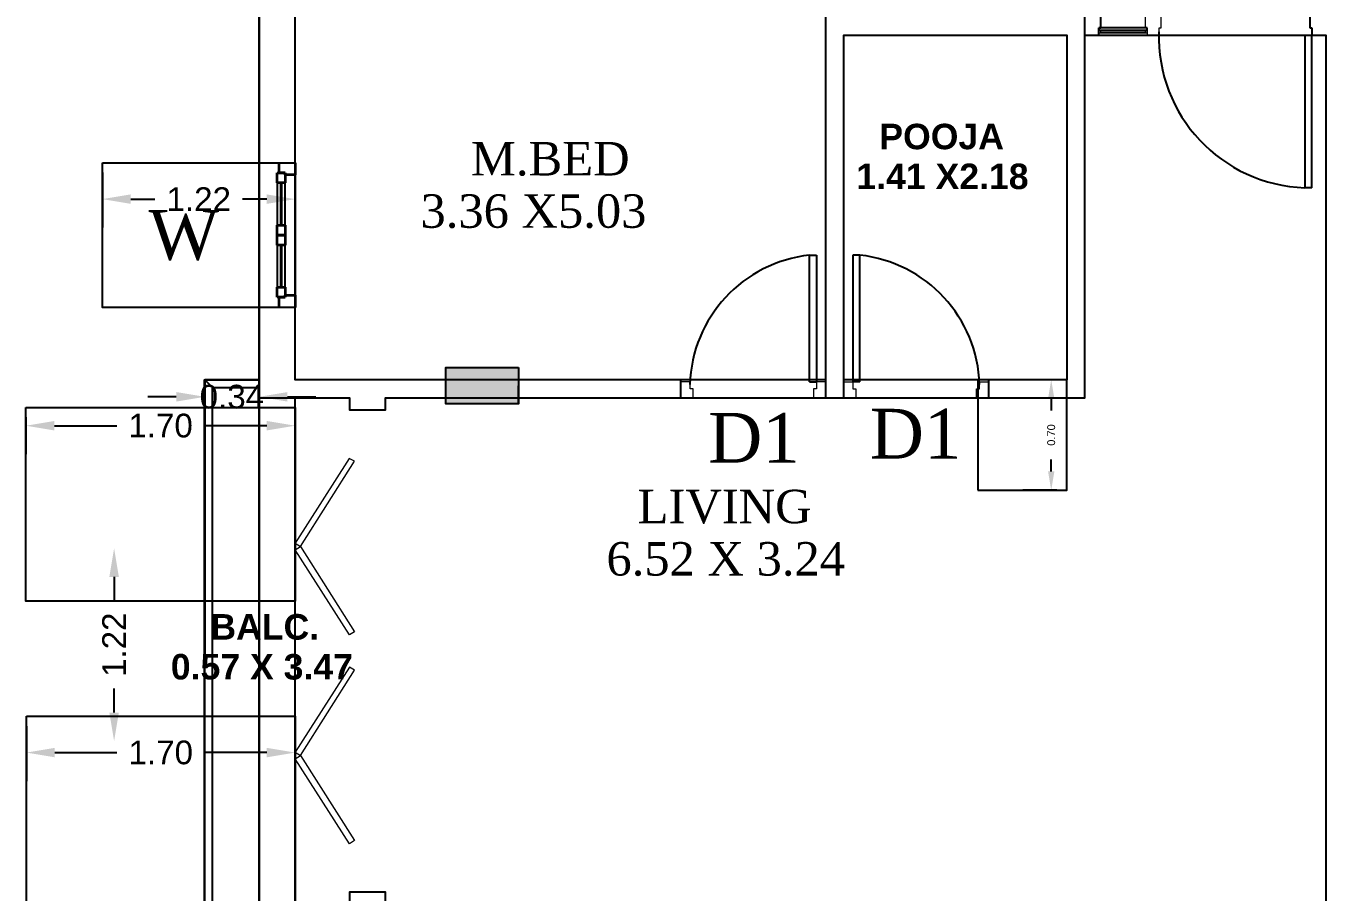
# Model space of a CAD drawing. Header units: metres. Extents: x 8742 to 14639, y -4028 to 1902.
# Drawn here: x 8768.93 to 8777.15, y 1848.27 to 1853.75 of the extents above; entities that cross this region are included whole.
import ezdxf

# ---------------------------------------------------------------- set-up
doc = ezdxf.new("R2010")
doc.units = ezdxf.units.M
for name, color, linetype in [('BLK_1_FLR_1_BALCONY_8', 5, 'Continuous'), ('BLK_1_FLR_1_BLT_UP_AREA', 3, 'Continuous'), ('BLK_1_FLR_1_CARPET_AREA', 3, 'Continuous'), ('BLK_1_FLR_1_REGULAR_ROOM_16', 1, 'Continuous'), ('BLK_1_FLR_1_REGULAR_ROOM_2', 1, 'Continuous'), ('BLK_1_FLR_1_REGULAR_ROOM_3', 1, 'Continuous'), ('BLK_1_FLR_1_ROOM_16_LIGHT_VENTILATION_1', 1, 'Continuous'), ('BLK_1_FLR_1_ROOM_2_LIGHT_VENTILATION_1', 1, 'Continuous'), ('BLK_1_FLR_1_ROOM_3_LIGHT_VENTILATION_1', 1, 'Continuous'), ('BLK_1_FLR_1_ROOM_3_LIGHT_VENTILATION_2', 1, 'Continuous'), ('BLK_1_FLR_1_UNITFA_1', 234, 'Continuous'), ('TEXT 1', 7, 'Continuous')]:
    doc.layers.add(name, color=color, linetype=linetype)
doc.styles.add('ANAND', font='times.ttf')
doc.styles.add('Arial_B_1', font='times.ttf', dxfattribs={"height": 0.5})
doc.styles.add('Arial_B_2', font='arialbd.ttf', dxfattribs={"height": 10.306118})
doc.styles.get("Standard").update_dxf_attribs({"font": 'arial.ttf'})
doc.dimstyles.get("Standard").update_dxf_attribs({"dimtxt": 0.15, "dimasz": 0.18, "dimexe": 0.18, "dimexo": 0.0625, "dimgap": 0.09, "dimtad": 0, "dimzin": 0, "dimdsep": 46, "dimtxsty": 'Standard', "dimcen": 0.09, "dimadec": 0, "dimazin": 0, "dimtfac": 1, "dimtofl": 0, "dimtmove": 0, "dimatfit": 3, "dimfxl": 0, "dimtolj": 1, "dimtzin": 0, "dimarcsym": 0})

# ---------------------------------------------------------------- blocks, each defined once
blk = doc.blocks.new('DOOR - DOOR-1658482-3_1ST_FLOOR')
at = {"lineweight": 18}
for p, q in [((-18, 2.25), (-15, 2.25)), ((-15.75, 0), (-15.75, -1.75)), ((-15, 0), (-15.75, 0)), ((-15, 2.25), (-15, 0)), ((15, 2.25), (18, 2.25)), ((15, 0), (15, 2.25)), ((15.75, 0), (15, 0)), ((15.75, -1.75), (15.75, 0)), ((-15.75, -1.75), (-18, -1.75)), ((18, -1.75), (15.75, -1.75))]:
    blk.add_line(p, q, dxfattribs=at)
for p, q in [((14, -1.75), (15.75, -1.75)), ((14, -1.75), (14, -33.25)), ((15.75, -33.25), (15.75, -1.75)), ((14, -33.25), (15.75, -33.25))]:
    blk.add_line(p, q)
blk.add_arc((17.63, 0), 33.45, 181.8015, 263.7709)
blk = doc.blocks.new('Main Door - Main Door-1701224-3_1ST_FLOOR')
for p, q in [((-26.5, 40.25), (-24.75, 40.25)), ((-26.5, 40.25), (-26.5, 2.25)), ((-24.75, 2.25), (-24.75, 40.25)), ((-26.5, 2.25), (-30, 2.25)), ((-24.75, 2.25), (-26.5, 2.25)), ((-26.5, 0.5), (-26.5, 2.25)), ((-26, 0.5), (-26.5, 0.5)), ((-26, -3.75), (-26, 0.5)), ((26.5, 2.25), (14.5, 2.25)), ((26.5, 1), (14.5, 1)), ((14.5, 1), (14.5, 0.5)), ((14.5, 0.5), (26.5, 0.5)), ((15, 1.7), (26, 1.7)), ((26.5, 0.5), (26, 0.5)), ((26, 0.5), (26, -3.75)), ((30, 2.25), (26.5, 2.25)), ((26.5, 2.25), (26.5, 0.5)), ((26.5, 0.5), (26.5, 1)), ((-30, -3.75), (-26, -3.75)), ((26, -3.75), (30, -3.75))]:
    blk.add_line(p, q)
at = {"lineweight": 18}
for p, q in [((11, 0.5), (11, -3.75)), ((11.5, 0.5), (11, 0.5)), ((14.5, 2.25), (11.5, 2.25)), ((11.5, 2.25), (11.5, 0.5)), ((14.5, 0.5), (14.5, 2.25)), ((15, 1.7), (14.5, 1.7)), ((14.5, 1.7), (14.5, 1)), ((14.5, 1), (15, 1)), ((15, 0.5), (14.5, 0.5)), ((15, 1), (15, 1.7)), ((15, -3.75), (15, 0.5)), ((26.5, 1.7), (26, 1.7)), ((26, 1.7), (26, 1)), ((26, 1), (26.5, 1)), ((26.5, 1), (26.5, 1.7)), ((11, -3.75), (15, -3.75))]:
    blk.add_line(p, q, dxfattribs=at)
blk.add_arc((-25.98, 2.71), 37.56, 358.1278, 88.1278)
blk = doc.blocks.new('W 1 - W 1-1209876-3_1ST_FLOOR')
at = {"lineweight": 35}
for p, q in [((-18, 4.5), (-15, 4.5)), ((-15, 4.5), (-15, 2.03)), ((15, 4.5), (18, 4.5)), ((15, 2.03), (15, 4.5)), ((-15.5, 0.5), (-18, 0.5)), ((-15.5, 0), (-15.5, 2.03)), ((-15.5, 2.03), (-13, 2.03)), ((-15, 2.03), (-15.5, 2.03)), ((-15.5, 2.03), (-15.5, 0.5)), ((-13, 2.03), (-13, 0)), ((-13, 1.01), (-2.5, 1.01)), ((-13, 0.99), (-13, 1.01)), ((-2.5, 0.99), (-13, 0.99)), ((-2.5, 0), (-2.5, 2.03)), ((-2.5, 2.03), (0, 2.03)), ((-2.5, 1.01), (-2.5, 0.99)), ((0, 0), (-2.5, 0)), ((0, 2.03), (0, 0)), ((0, 0), (0, 2.03)), ((0, 2.03), (2.5, 2.03)), ((2.5, 2.03), (2.5, 0)), ((2.5, 1.01), (13, 1.01)), ((2.5, 0.99), (2.5, 1.01)), ((13, 0.99), (2.5, 0.99)), ((13, 0), (13, 2.03)), ((13, 2.03), (15.5, 2.03)), ((13, 1.01), (13, 0.99)), ((15.5, 0), (13, 0)), ((15.5, 2.03), (15, 2.03)), ((15.5, 2.03), (15.5, 0)), ((15.5, 0.5), (15.5, 2.03)), ((18, 0.5), (15.5, 0.5)), ((-13, 0), (-15.5, 0)), ((2.5, 0), (0, 0))]:
    blk.add_line(p, q, dxfattribs=at)
for p, q in [((-2.5, 2.03), (-13, 2.03)), ((-13, 0), (-2.5, 0)), ((13, 2.03), (2.5, 2.03)), ((2.5, 0), (13, 0))]:
    blk.add_line(p, q)
blk = doc.blocks.new('DOOR - DOOR-1641842-3_1ST_FLOOR')
for p, q in [((14, 33.25), (15.75, 33.25)), ((14, 1.75), (14, 33.25)), ((15.75, 33.25), (15.75, 1.75)), ((14, 1.75), (15.75, 1.75))]:
    blk.add_line(p, q)
at = {"lineweight": 18}
for p, q in [((-15.75, 1.75), (-18, 1.75)), ((-15.75, 0), (-15.75, 1.75)), ((18, 1.75), (15.75, 1.75)), ((15.75, 1.75), (15.75, 0)), ((-18, -2.25), (-15, -2.25)), ((-15, 0), (-15.75, 0)), ((-15, -2.25), (-15, 0)), ((15.75, 0), (15, 0)), ((15, 0), (15, -2.25)), ((15, -2.25), (18, -2.25))]:
    blk.add_line(p, q, dxfattribs=at)
blk.add_arc((17.63, 0), 33.45, 96.2291, 178.1985)
blk = doc.blocks.new('M_Bifold-4 Panel - 1830 x 2134mm 2-1742138-3_1ST_FLOOR')
at = {"lineweight": 18}
for p, q in [((-48.02, 4.49), (-26.82, 17.97)), ((-26.01, 16.7), (-47.21, 3.23)), ((-26.82, 17.97), (-26.01, 16.7)), ((-25.21, 17.97), (-26.01, 16.7)), ((-26.01, 16.7), (-4.81, 3.23)), ((-4, 4.49), (-25.21, 17.97)), ((4, 4.49), (25.2, 17.97)), ((26.01, 16.7), (4.8, 3.23)), ((25.2, 17.97), (26.01, 16.7)), ((26.82, 17.97), (26.02, 16.7)), ((26.02, 16.7), (47.22, 3.23)), ((47.93, 4.55), (26.82, 17.97)), ((-47.21, 3.23), (-48.02, 4.49)), ((-4.81, 3.23), (-4, 4.49)), ((4.8, 3.23), (4, 4.49)), ((47.22, 3.23), (47.93, 4.55))]:
    blk.add_line(p, q, dxfattribs=at)
blk = doc.blocks.new('*D389')
at = {"layer": 'BLK_1_FLR_1_ROOM_3_LIGHT_VENTILATION_1', "color": 0, "lineweight": -2}
for p, q in [((8770.058, 1851.4519), (8770.058, 1851.226)), ((8770.4012, 1851.4519), (8770.4012, 1851.226)), ((8769.878, 1851.406), (8769.698, 1851.406)), ((8770.5812, 1851.406), (8770.7612, 1851.406))]:
    blk.add_line(p, q, dxfattribs=at)
at = {"layer": 'BLK_1_FLR_1_ROOM_3_LIGHT_VENTILATION_1', "color": 0}
for points in [[(8769.878, 1851.436), (8769.878, 1851.376), (8770.058, 1851.406)], [(8770.5812, 1851.436), (8770.5812, 1851.376), (8770.4012, 1851.406)]]:
    blk.add_solid(points, dxfattribs=at)
at = {"layer": 'Defpoints', "color": 0}
for p in [(8770.058, 1851.5144), (8770.4012, 1851.5144), (8770.4012, 1851.406)]:
    blk.add_point(p, dxfattribs=at)
at = {"layer": 'BLK_1_FLR_1_ROOM_3_LIGHT_VENTILATION_1', "color": 0, "insert": (8770.2296, 1851.406), "char_height": 0.15, "attachment_point": 5}
blk.add_mtext('\\A1;0.34', dxfattribs=at)
blk = doc.blocks.new('*D370')
at = {"layer": 'BLK_1_FLR_1_ROOM_2_LIGHT_VENTILATION_1', "color": 0, "lineweight": -2}
for p, q in [((8769.4102, 1852.8247), (8769.4102, 1852.4769)), ((8770.63, 1852.8247), (8770.63, 1852.4769)), ((8769.5902, 1852.6569), (8769.7431, 1852.6569)), ((8770.45, 1852.6569), (8770.2971, 1852.6569))]:
    blk.add_line(p, q, dxfattribs=at)
at = {"layer": 'BLK_1_FLR_1_ROOM_2_LIGHT_VENTILATION_1', "color": 0}
for points in [[(8769.5902, 1852.6869), (8769.5902, 1852.6269), (8769.4102, 1852.6569)], [(8770.45, 1852.6869), (8770.45, 1852.6269), (8770.63, 1852.6569)]]:
    blk.add_solid(points, dxfattribs=at)
at = {"layer": 'Defpoints', "color": 0}
for p in [(8769.4102, 1852.8872), (8770.63, 1852.8872), (8770.63, 1852.6569)]:
    blk.add_point(p, dxfattribs=at)
at = {"layer": 'BLK_1_FLR_1_ROOM_2_LIGHT_VENTILATION_1', "color": 0, "insert": (8770.0201, 1852.6569), "char_height": 0.15, "attachment_point": 5}
blk.add_mtext('\\A1;1.22', dxfattribs=at)
blk = doc.blocks.new('*D349')
at = {"layer": 'BLK_1_FLR_1_BALCONY_8', "color": 0, "lineweight": -2}
for p, q in [((8769.4846, 1850.2669), (8769.4846, 1850.1143)), ((8769.4846, 1849.4076), (8769.4846, 1849.5603))]:
    blk.add_line(p, q, dxfattribs=at)
at = {"layer": 'BLK_1_FLR_1_BALCONY_8', "color": 0}
for points in [[(8769.4546, 1850.2669), (8769.5146, 1850.2669), (8769.4846, 1850.4469)], [(8769.4546, 1849.4076), (8769.5146, 1849.4076), (8769.4846, 1849.2276)]]:
    blk.add_solid(points, dxfattribs=at)
at = {"layer": 'Defpoints', "color": 0}
for p in [(8769.4846, 1850.4469), (8770.0456, 1850.4469), (8770.0564, 1849.2276)]:
    blk.add_point(p, dxfattribs=at)
at = {"layer": 'BLK_1_FLR_1_BALCONY_8', "color": 0, "insert": (8769.4846, 1849.8373), "char_height": 0.15, "attachment_point": 5, "rotation": 90}
blk.add_mtext('\\A1;1.22', dxfattribs=at)
blk = doc.blocks.new('*D372')
at = {"layer": 'BLK_1_FLR_1_ROOM_16_LIGHT_VENTILATION_1', "color": 0, "lineweight": -2}
for p, q in [((8775.4485, 1851.5144), (8775.2327, 1851.5144)), ((8775.4127, 1851.3944), (8775.4127, 1851.3192)), ((8775.4127, 1850.9344), (8775.4127, 1851.0095)), ((8775.4485, 1850.8144), (8775.2327, 1850.8144))]:
    blk.add_line(p, q, dxfattribs=at)
at = {"layer": 'BLK_1_FLR_1_ROOM_16_LIGHT_VENTILATION_1', "color": 0}
for points in [[(8775.3927, 1851.3944), (8775.4327, 1851.3944), (8775.4127, 1851.5144)], [(8775.3927, 1850.9344), (8775.4327, 1850.9344), (8775.4127, 1850.8144)]]:
    blk.add_solid(points, dxfattribs=at)
at = {"layer": 'Defpoints', "color": 0}
for p in [(8775.4127, 1851.5144), (8775.511, 1851.5144), (8775.511, 1850.8144)]:
    blk.add_point(p, dxfattribs=at)
at = {"layer": 'BLK_1_FLR_1_ROOM_16_LIGHT_VENTILATION_1', "color": 0, "insert": (8775.4127, 1851.1644), "char_height": 0.05, "attachment_point": 5, "rotation": 90}
blk.add_mtext('\\A1;0.70', dxfattribs=at)
blk = doc.blocks.new('*D373')
at = {"layer": 'BLK_1_FLR_1_ROOM_3_LIGHT_VENTILATION_1', "color": 0, "lineweight": -2}
for p, q in [((8768.9296, 1849.3227), (8768.9296, 1848.9749)), ((8770.63, 1849.3227), (8770.63, 1848.9749)), ((8769.1096, 1849.1549), (8769.5023, 1849.1549)), ((8770.45, 1849.1549), (8770.0573, 1849.1549))]:
    blk.add_line(p, q, dxfattribs=at)
at = {"layer": 'BLK_1_FLR_1_ROOM_3_LIGHT_VENTILATION_1', "color": 0}
for points in [[(8769.1096, 1849.1849), (8769.1096, 1849.1249), (8768.9296, 1849.1549)], [(8770.45, 1849.1849), (8770.45, 1849.1249), (8770.63, 1849.1549)]]:
    blk.add_solid(points, dxfattribs=at)
at = {"layer": 'Defpoints', "color": 0}
for p in [(8768.9296, 1849.3852), (8770.63, 1849.3852), (8770.63, 1849.1549)]:
    blk.add_point(p, dxfattribs=at)
at = {"layer": 'BLK_1_FLR_1_ROOM_3_LIGHT_VENTILATION_1', "color": 0, "insert": (8769.7798, 1849.1549), "char_height": 0.15, "attachment_point": 5}
blk.add_mtext('\\A1;1.70', dxfattribs=at)
blk = doc.blocks.new('*D374')
at = {"layer": 'BLK_1_FLR_1_ROOM_3_LIGHT_VENTILATION_2', "color": 0, "lineweight": -2}
for p, q in [((8768.9272, 1851.2762), (8768.9272, 1851.0432)), ((8770.63, 1851.2762), (8770.63, 1851.0432)), ((8769.1072, 1851.2232), (8769.5011, 1851.2232)), ((8770.45, 1851.2232), (8770.0561, 1851.2232))]:
    blk.add_line(p, q, dxfattribs=at)
at = {"layer": 'BLK_1_FLR_1_ROOM_3_LIGHT_VENTILATION_2', "color": 0}
for points in [[(8769.1072, 1851.2532), (8769.1072, 1851.1932), (8768.9272, 1851.2232)], [(8770.45, 1851.2532), (8770.45, 1851.1932), (8770.63, 1851.2232)]]:
    blk.add_solid(points, dxfattribs=at)
at = {"layer": 'Defpoints', "color": 0}
for p in [(8768.9272, 1851.3387), (8770.63, 1851.3387), (8770.63, 1851.2232)]:
    blk.add_point(p, dxfattribs=at)
at = {"layer": 'BLK_1_FLR_1_ROOM_3_LIGHT_VENTILATION_2', "color": 0, "insert": (8769.7786, 1851.2232), "char_height": 0.15, "attachment_point": 5}
blk.add_mtext('\\A1;1.70', dxfattribs=at)

msp = doc.modelspace()

# ---------------------------------------------------------------- hatches: boundary and pattern name
h = msp.add_hatch(color=1)
h.dxf.hatch_style = 1
h.paths.add_polyline_path([(8772.0433, 1851.3618), (8772.0433, 1851.5918), (8771.5833, 1851.5918), (8771.5833, 1851.3618)])

# ---------------------------------------------------------------- linework, layer by layer
for p, q in [((8770.63, 1852.8872), (8770.63, 1856.5479)), ((8775.6254, 1851.4), (8775.6254, 1856.5479)), ((8770.4012, 1855.1751), (8770.4012, 1852.8872)), ((8773.9857, 1853.8096), (8773.9857, 1851.4)), ((8774.1001, 1851.4), (8774.1001, 1853.6952)), ((8774.1001, 1853.6952), (8775.511, 1853.6952)), ((8775.511, 1853.6952), (8775.511, 1851.5144)), ((8770.4012, 1852.8872), (8770.63, 1852.8872)), ((8770.4012, 1851.972), (8770.4012, 1852.8872)), ((8770.63, 1851.5144), (8770.63, 1852.8109)), ((8770.63, 1851.972), (8770.4012, 1851.972)), ((8770.4012, 1851.972), (8770.4012, 1851.4)), ((8770.057, 1851.5145), (8770.0561, 1848.044)), ((8770.4012, 1851.5144), (8770.058, 1851.5144)), ((8770.058, 1851.5144), (8770.108, 1851.4643)), ((8770.108, 1851.4643), (8770.4012, 1851.4643)), ((8770.108, 1848.0943), (8770.108, 1851.4643)), ((8773.0705, 1851.5144), (8770.63, 1851.5144)), ((8771.5833, 1851.5144), (8770.63, 1851.5144)), ((8772.0409, 1851.4762), (8772.0409, 1851.3618)), ((8773.0705, 1851.4), (8773.0705, 1851.5144)), ((8775.511, 1851.5144), (8775.0153, 1851.5144)), ((8775.0153, 1851.5144), (8775.0153, 1851.4)), ((8770.4012, 1851.4), (8770.9732, 1851.4)), ((8770.9732, 1851.4), (8770.9732, 1851.3231)), ((8771.202, 1851.4), (8771.5833, 1851.4)), ((8771.202, 1851.4), (8773.0705, 1851.4)), ((8771.202, 1851.3231), (8771.202, 1851.4)), ((8773.9857, 1851.4), (8774.1001, 1851.4)), ((8775.0153, 1851.4), (8775.6254, 1851.4)), ((8770.9732, 1851.3231), (8771.202, 1851.3231))]:
    msp.add_line(p, q)
for points in [[(8770.0561, 1848.044), (8770.057, 1851.5145), (8770.4012, 1851.5144), (8770.4012, 1851.5144), (8770.4012, 1856.7767), (8771.5833, 1856.7767), (8771.5833, 1859.2173), (8770.4012, 1859.2173), (8770.4012, 1864.4796)], [(8770.108, 1848.0943), (8770.108, 1851.4643), (8770.4012, 1851.4643), (8770.4012, 1851.4), (8770.9732, 1851.4), (8770.9732, 1851.3231), (8771.202, 1851.3231), (8771.202, 1851.4), (8773.0705, 1851.4), (8773.0705, 1851.5144), (8770.63, 1851.5144), (8770.63, 1856.5479)], [(8773.9857, 1853.8096), (8773.9857, 1851.4), (8774.1001, 1851.4), (8774.1001, 1853.6952), (8775.511, 1853.6952), (8775.511, 1851.5144), (8775.0153, 1851.5144), (8775.0153, 1851.4), (8775.6254, 1851.4), (8775.6254, 1856.5479)], [(8770.4012, 1851.5143), (8770.058, 1851.5144), (8770.0561, 1848.044), (8770.4012, 1848.0442), (8770.4012, 1851.5144)], [(8770.058, 1851.5144), (8770.4012, 1851.5144), (8770.4012, 1848.0442), (8770.0561, 1848.044), (8770.058, 1851.5144)]]:
    msp.add_lwpolyline(points)
for points in [[(8770.63, 1851.5144), (8770.63, 1856.5479), (8773.9857, 1856.5479), (8773.9857, 1851.5144)], [(8775.6254, 1853.6952), (8777.1507, 1853.6952), (8777.1507, 1845.68), (8773.795, 1845.68), (8773.795, 1847.129), (8773.795, 1848.1586), (8771.202, 1848.1586), (8771.202, 1848.2724), (8770.9732, 1848.2724), (8770.9732, 1848.1586), (8770.63, 1848.1586), (8770.63, 1851.4), (8770.9732, 1851.4), (8770.9732, 1851.3231), (8771.202, 1851.3231), (8771.202, 1851.4), (8775.6254, 1851.4)], [(8775.511, 1851.5144), (8774.1001, 1851.5144), (8774.1001, 1853.6952), (8775.511, 1853.6952)]]:
    msp.add_lwpolyline(points, close=True)
at = {"layer": 'BLK_1_FLR_1_BALCONY_8'}
msp.add_lwpolyline([(8770.4012, 1851.5143), (8770.058, 1851.5144), (8770.0561, 1848.044), (8770.4012, 1848.0442), (8770.4012, 1851.5144)], dxfattribs=at)
at = {"layer": 'BLK_1_FLR_1_BLT_UP_AREA', "color": 3}
msp.add_lwpolyline([(8770.0561, 1848.044), (8770.057, 1851.5145), (8770.4012, 1851.5144), (8770.4012, 1851.5144), (8770.4012, 1856.7767), (8771.5833, 1856.7767), (8771.5833, 1859.2173), (8770.4012, 1859.2173), (8770.4012, 1864.4796)], dxfattribs=at)
at = {"layer": 'BLK_1_FLR_1_CARPET_AREA', "color": 3}
for points in [[(8770.108, 1848.0943), (8770.108, 1851.4643), (8770.4012, 1851.4643), (8770.4012, 1851.4), (8770.9732, 1851.4), (8770.9732, 1851.3231), (8771.202, 1851.3231), (8771.202, 1851.4), (8773.0705, 1851.4), (8773.0705, 1851.5144), (8770.63, 1851.5144), (8770.63, 1856.5479)], [(8773.9857, 1853.8096), (8773.9857, 1851.4), (8774.1001, 1851.4), (8774.1001, 1853.6952), (8775.511, 1853.6952), (8775.511, 1851.5144), (8775.0153, 1851.5144), (8775.0153, 1851.4), (8775.6254, 1851.4), (8775.6254, 1856.5479)]]:
    msp.add_lwpolyline(points, dxfattribs=at)
at = {"layer": 'BLK_1_FLR_1_REGULAR_ROOM_16', "color": 1}
msp.add_lwpolyline([(8775.511, 1851.5144), (8774.1001, 1851.5144), (8774.1001, 1853.6952), (8775.511, 1853.6952)], close=True, dxfattribs=at)
at = {"layer": 'BLK_1_FLR_1_REGULAR_ROOM_2'}
msp.add_lwpolyline([(8770.63, 1851.5144), (8770.63, 1856.5479), (8773.9857, 1856.5479), (8773.9857, 1851.5144)], close=True, dxfattribs=at)
at = {"layer": 'BLK_1_FLR_1_REGULAR_ROOM_3'}
msp.add_lwpolyline([(8775.6254, 1853.6952), (8777.1507, 1853.6952), (8777.1507, 1845.68), (8773.795, 1845.68), (8773.795, 1847.129), (8773.795, 1848.1586), (8771.202, 1848.1586), (8771.202, 1848.2724), (8770.9732, 1848.2724), (8770.9732, 1848.1586), (8770.63, 1848.1586), (8770.63, 1851.4), (8770.9732, 1851.4), (8770.9732, 1851.3231), (8771.202, 1851.3231), (8771.202, 1851.4), (8775.6254, 1851.4)], close=True, dxfattribs=at)
at = {"layer": 'BLK_1_FLR_1_ROOM_16_LIGHT_VENTILATION_1'}
msp.add_lwpolyline([(8774.9485, 1850.8144), (8775.511, 1850.8144), (8775.511, 1851.5144), (8774.9485, 1851.5144)], close=True, dxfattribs=at)
at = {"layer": 'BLK_1_FLR_1_ROOM_2_LIGHT_VENTILATION_1'}
msp.add_lwpolyline([(8769.4102, 1852.8872), (8770.63, 1852.8872), (8770.63, 1851.972), (8769.4102, 1851.972), (8769.4102, 1852.8872)], dxfattribs=at)
at = {"layer": 'BLK_1_FLR_1_ROOM_3_LIGHT_VENTILATION_1'}
msp.add_lwpolyline([(8770.058, 1851.5144), (8770.4012, 1851.5144), (8770.4012, 1848.0442), (8770.0561, 1848.044), (8770.058, 1851.5144)], dxfattribs=at)
msp.add_lwpolyline([(8768.9296, 1849.3852), (8770.63, 1849.3852), (8770.63, 1848.1596), (8768.9296, 1848.1596), (8768.9296, 1849.3852)], close=True, dxfattribs=at)
at = {"layer": 'BLK_1_FLR_1_ROOM_3_LIGHT_VENTILATION_2'}
msp.add_lwpolyline([(8768.9272, 1851.3387), (8770.63, 1851.3387), (8770.63, 1850.1131), (8768.9272, 1850.1131), (8768.9272, 1851.3387)], close=True, dxfattribs=at)
at = {"layer": 'BLK_1_FLR_1_UNITFA_1'}
msp.add_lwpolyline([(8770.4012, 1842.7437), (8774.4051, 1842.7437), (8774.4051, 1841.5235), (8777.3795, 1841.5235), (8777.3795, 1842.7437), (8777.2651, 1842.7437), (8777.2651, 1842.7437), (8777.2651, 1856.7767), (8775.6, 1856.7767), (8770.4012, 1856.7767), (8770.4012, 1851.5144), (8770.058, 1851.5144), (8770.0561, 1848.044), (8770.4012, 1848.0442), (8770.4012, 1842.7437)], close=True, dxfattribs=at)
at = {"layer": 'Defpoints', "color": 5}
msp.add_lwpolyline([(8772.0433, 1851.5918), (8772.0433, 1851.3618), (8771.5833, 1851.3618), (8771.5833, 1851.5918), (8772.0433, 1851.5918)], dxfattribs=at)

# ---------------------------------------------------------------- block references
at = {"xscale": 0.0254221210396509, "yscale": 0.0254221210396509, "zscale": 0.0254221210396509}
for name, p, rotation in [('Main Door - Main Door-1701224-3_1ST_FLOOR', (8776.3881, 1853.7524), 180), ('W 1 - W 1-1209876-3_1ST_FLOOR', (8770.5156, 1852.4296), 269.9999999999999), ('DOOR - DOOR-1658482-3_1ST_FLOOR', (8774.5577, 1851.4572), 180), ('M_Bifold-4 Panel - 1830 x 2134mm 2-1742138-3_1ST_FLOOR', (8771.0876, 1849.7978), 89.99999999999972)]:
    msp.add_blockref(name, p, dxfattribs=dict(at, rotation=rotation))
msp.add_blockref('DOOR - DOOR-1641842-3_1ST_FLOOR', (8773.5281, 1851.4572), dxfattribs=at)

# ---------------------------------------------------------------- texts
at = {"layer": 'TEXT 1', "color": 7, "style": 'ANAND'}
for s, height, p in [('W', 0.3144, (8769.7015, 1852.2742)), ('D1', 0.31437, (8773.2419, 1850.9901)), ('D1', 0.31437, (8774.2644, 1851.0157))]:
    msp.add_text(s, height=height, rotation=359.96632, dxfattribs=at).set_placement(p)
at = {"layer": 'TEXT 1', "attachment_point": 1, "line_spacing_factor": 0.938532}
for s, insert, char_height, width, style in [('{\\W7.471778; }POOJA\\P{\\W5.151919; }1.41 X2.18', (8773.8575, 1853.1338), 0.161233, 1.70646, 'Arial_B_2'), ('    M.BED\\P3.36 X5.03', (8771.4226, 1853.0183), 0.21162, 1.859296, 'Arial_B_1'), ('{\\W6.908277; }LIVING\\P{\\W4.437574; }6.52 X 3.24', (8772.2444, 1850.8179), 0.211618, 2.144571, 'Arial_B_1'), ('    BALC.\\P0.57 X 3.47', (8769.8433, 1850.031), 0.161233, 1.489101, 'Arial_B_2')]:
    msp.add_mtext(s, dxfattribs=dict(at, insert=insert, char_height=char_height, width=width, style=style))

# ---------------------------------------------------------------- dimensions: what is measured, and where the dimension line sits
at = {"layer": 'BLK_1_FLR_1_BALCONY_8'}
dim = msp.add_linear_dim(base=(8769.4846, 1850.4469), p1=(8770.0564, 1849.2276), p2=(8770.0456, 1850.4469), angle=90, dimstyle='Standard', override={"dimse1": 1, "dimse2": 1}, dxfattribs=at)
dim.commit()
dim.dimension.update_dxf_attribs({"geometry": '*D349', "text_midpoint": (8769.4846, 1849.8373)})
at = {"layer": 'BLK_1_FLR_1_ROOM_16_LIGHT_VENTILATION_1', "color": 232}
dim = msp.add_linear_dim(base=(8775.4127, 1851.5144), p1=(8775.511, 1850.8144), p2=(8775.511, 1851.5144), angle=90, dimstyle='Standard', override={"dimtxt": 0.05, "dimasz": 0.12}, dxfattribs=at)
dim.commit()
dim.dimension.update_dxf_attribs({"geometry": '*D372', "text_midpoint": (8775.4127, 1851.1644), "dimtype": 160})
at = {"layer": 'BLK_1_FLR_1_ROOM_2_LIGHT_VENTILATION_1', "color": 232}
dim = msp.add_aligned_dim(p1=(8769.4102, 1852.8872), p2=(8770.63, 1852.8872), distance=-0.2303, dimstyle='Standard', dxfattribs=at)
dim.commit()
dim.dimension.update_dxf_attribs({"geometry": '*D370', "text_midpoint": (8770.0201, 1852.6569)})
at = {"layer": 'BLK_1_FLR_1_ROOM_3_LIGHT_VENTILATION_1', "color": 232}
dim = msp.add_linear_dim(base=(8770.4012, 1851.406), p1=(8770.058, 1851.5144), p2=(8770.4012, 1851.5144), angle=0, dimstyle='Standard', dxfattribs=at)
dim.commit()
dim.dimension.update_dxf_attribs({"geometry": '*D389', "text_midpoint": (8770.2296, 1851.406), "dimtype": 161})
dim = msp.add_aligned_dim(p1=(8768.9296, 1849.3852), p2=(8770.63, 1849.3852), distance=-0.2303, dimstyle='Standard', dxfattribs=at)
dim.commit()
dim.dimension.update_dxf_attribs({"geometry": '*D373', "text_midpoint": (8769.7798, 1849.1549)})
at = {"layer": 'BLK_1_FLR_1_ROOM_3_LIGHT_VENTILATION_2', "color": 232}
dim = msp.add_linear_dim(base=(8770.63, 1851.2232), p1=(8768.9272, 1851.3387), p2=(8770.63, 1851.3387), dimstyle='Standard', dxfattribs=at)
dim.commit()
dim.dimension.update_dxf_attribs({"geometry": '*D374', "text_midpoint": (8769.7786, 1851.2232)})

doc.saveas('drawing.dxf')
